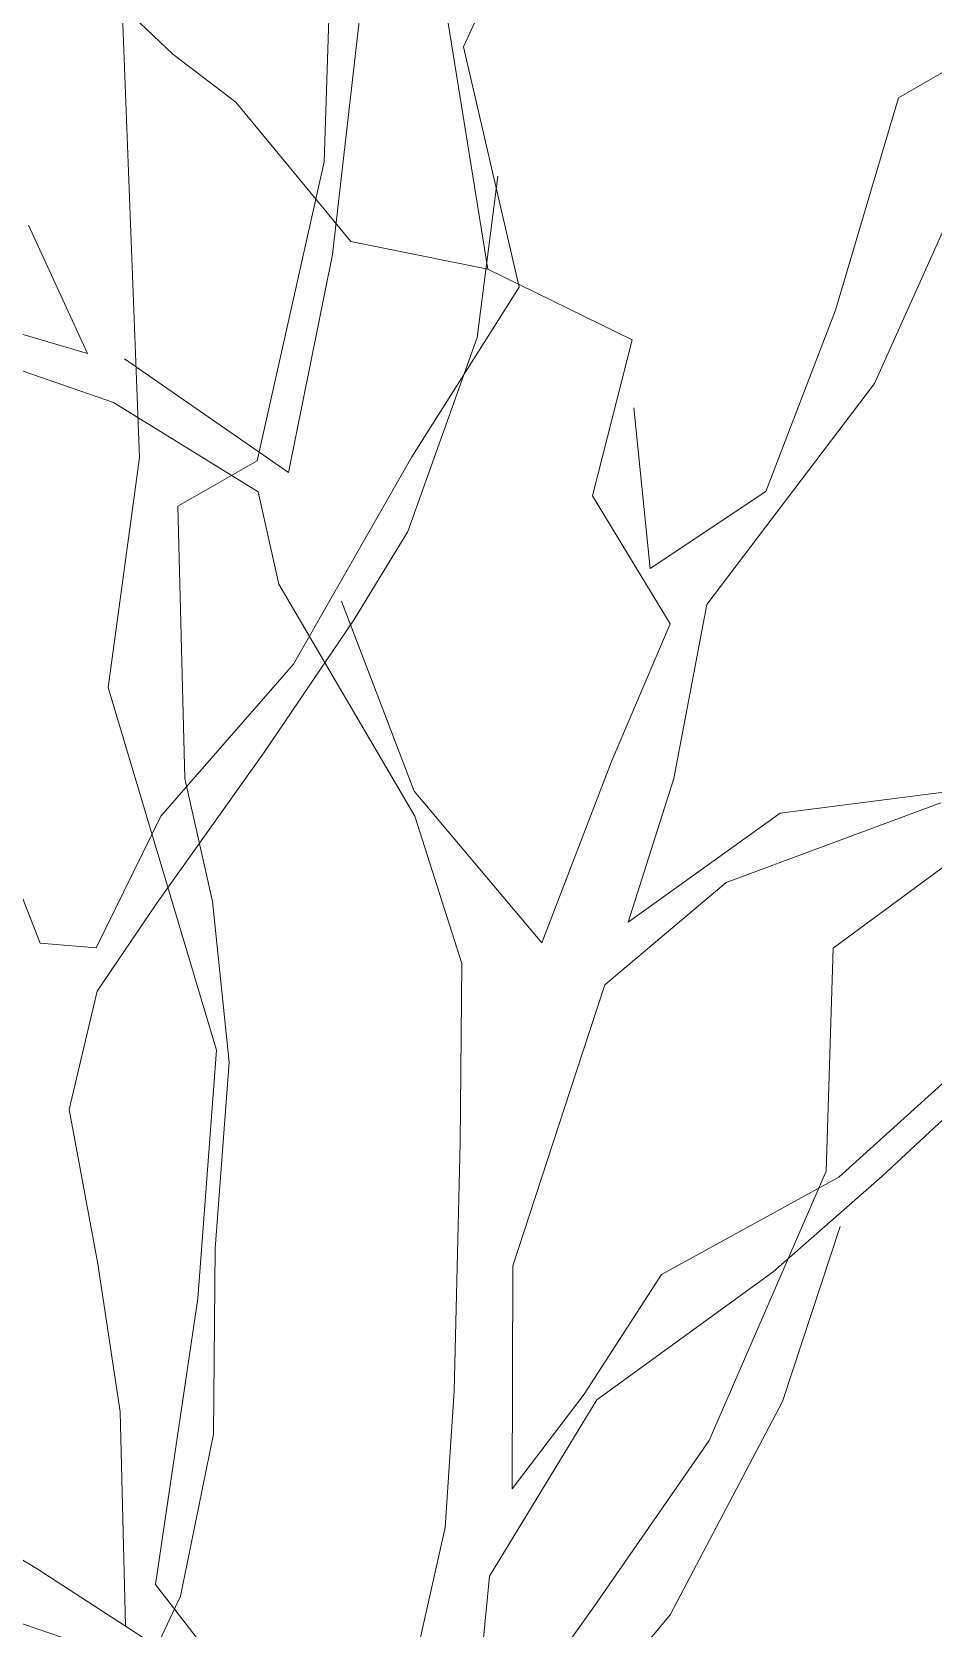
# Model space of a CAD drawing. Header units: millimetres. Extents: x -13512 to 19537, y -6523 to 6166.
# Drawn here: x -800.6 to -696.2, y -2225.1 to -2040.1 of the extents above; entities that cross this region are included whole.
import ezdxf

# ---------------------------------------------------------------- set-up
doc = ezdxf.new("R2010")
doc.units = ezdxf.units.MM
doc.layers.add('Layer1', color=7, linetype='Continuous', lineweight=0)

msp = doc.modelspace()

# ---------------------------------------------------------------- linework, layer by layer
at = {"layer": 'Layer1'}
for p, q in [((-750.57, -2041.84), (-741.05, -2020.78)), ((-750.57, -2041.84), (-741.05, -2020.78)), ((-750.57, -2041.84), (-741.05, -2020.78)), ((-750.57, -2041.84), (-741.05, -2020.78)), ((-750.57, -2041.84), (-741.05, -2020.78)), ((-750.57, -2041.84), (-741.05, -2020.78)), ((-750.57, -2041.84), (-741.05, -2020.78)), ((-750.57, -2041.84), (-741.05, -2020.78)), ((-784.29, -2042.68), (-800.47, -2027.29)), ((-784.29, -2042.68), (-800.47, -2027.29)), ((-784.29, -2042.68), (-800.47, -2027.29)), ((-784.29, -2042.68), (-800.47, -2027.29)), ((-784.29, -2042.68), (-800.47, -2027.29)), ((-784.29, -2042.68), (-800.47, -2027.29)), ((-784.29, -2042.68), (-800.47, -2027.29)), ((-784.29, -2042.68), (-800.47, -2027.29)), ((-766.75, -2055.17), (-765.94, -2030.02)), ((-766.75, -2055.17), (-765.94, -2030.02)), ((-766.75, -2055.17), (-765.94, -2030.02)), ((-766.75, -2055.17), (-765.94, -2030.02)), ((-766.75, -2055.17), (-765.94, -2030.02)), ((-766.75, -2055.17), (-765.94, -2030.02)), ((-766.75, -2055.17), (-765.94, -2030.02)), ((-766.75, -2055.17), (-765.94, -2030.02)), ((-765.76, -2065.91), (-761.64, -2029.91)), ((-765.76, -2065.91), (-761.64, -2029.91)), ((-765.76, -2065.91), (-761.64, -2029.91)), ((-765.76, -2065.91), (-761.64, -2029.91)), ((-765.76, -2065.91), (-761.64, -2029.91)), ((-765.76, -2065.91), (-761.64, -2029.91)), ((-765.76, -2065.91), (-761.64, -2029.91)), ((-765.76, -2065.91), (-761.64, -2029.91)), ((-790.23, -2034.93), (-788.14, -2089.44)), ((-790.23, -2034.93), (-788.14, -2089.44)), ((-790.23, -2034.93), (-788.14, -2089.44)), ((-790.23, -2034.93), (-788.14, -2089.44)), ((-790.23, -2034.93), (-788.14, -2089.44)), ((-790.23, -2034.93), (-788.14, -2089.44)), ((-790.23, -2034.93), (-788.14, -2089.44)), ((-790.23, -2034.93), (-788.14, -2089.44)), ((-752.36, -2039.08), (-747.77, -2067.61)), ((-752.36, -2039.08), (-747.77, -2067.61)), ((-752.36, -2039.08), (-747.77, -2067.61)), ((-752.36, -2039.08), (-747.77, -2067.61)), ((-752.36, -2039.08), (-747.77, -2067.61)), ((-752.36, -2039.08), (-747.77, -2067.61)), ((-752.36, -2039.08), (-747.77, -2067.61)), ((-752.36, -2039.08), (-747.77, -2067.61)), ((-744.13, -2069.68), (-750.57, -2041.84)), ((-744.13, -2069.68), (-750.57, -2041.84)), ((-744.13, -2069.68), (-750.57, -2041.84)), ((-744.13, -2069.68), (-750.57, -2041.84)), ((-744.13, -2069.68), (-750.57, -2041.84)), ((-744.13, -2069.68), (-750.57, -2041.84)), ((-744.13, -2069.68), (-750.57, -2041.84)), ((-744.13, -2069.68), (-750.57, -2041.84)), ((-776.97, -2048.24), (-784.29, -2042.68)), ((-776.97, -2048.24), (-784.29, -2042.68)), ((-776.97, -2048.24), (-784.29, -2042.68)), ((-776.97, -2048.24), (-784.29, -2042.68)), ((-776.97, -2048.24), (-784.29, -2042.68)), ((-776.97, -2048.24), (-784.29, -2042.68)), ((-776.97, -2048.24), (-784.29, -2042.68)), ((-776.97, -2048.24), (-784.29, -2042.68)), ((-700.17, -2047.75), (-692.38, -2043.25)), ((-700.17, -2047.75), (-692.38, -2043.25)), ((-700.17, -2047.75), (-692.38, -2043.25)), ((-700.17, -2047.75), (-692.38, -2043.25)), ((-700.17, -2047.75), (-692.38, -2043.25)), ((-700.17, -2047.75), (-692.38, -2043.25)), ((-700.17, -2047.75), (-692.38, -2043.25)), ((-700.17, -2047.75), (-692.38, -2043.25)), ((-707.45, -2072.35), (-700.17, -2047.75)), ((-707.45, -2072.35), (-700.17, -2047.75)), ((-707.45, -2072.35), (-700.17, -2047.75)), ((-707.45, -2072.35), (-700.17, -2047.75)), ((-707.45, -2072.35), (-700.17, -2047.75)), ((-707.45, -2072.35), (-700.17, -2047.75)), ((-707.45, -2072.35), (-700.17, -2047.75)), ((-707.45, -2072.35), (-700.17, -2047.75)), ((-687.97, -2047.45), (-702.93, -2080.85)), ((-687.97, -2047.45), (-702.93, -2080.85)), ((-687.97, -2047.45), (-702.93, -2080.85)), ((-687.97, -2047.45), (-702.93, -2080.85)), ((-687.97, -2047.45), (-702.93, -2080.85)), ((-687.97, -2047.45), (-702.93, -2080.85)), ((-687.97, -2047.45), (-702.93, -2080.85)), ((-687.97, -2047.45), (-702.93, -2080.85)), ((-763.64, -2064.42), (-776.97, -2048.24)), ((-763.64, -2064.42), (-776.97, -2048.24)), ((-763.64, -2064.42), (-776.97, -2048.24)), ((-763.64, -2064.42), (-776.97, -2048.24)), ((-763.64, -2064.42), (-776.97, -2048.24)), ((-763.64, -2064.42), (-776.97, -2048.24)), ((-763.64, -2064.42), (-776.97, -2048.24)), ((-763.64, -2064.42), (-776.97, -2048.24)), ((-774.49, -2089.82), (-766.75, -2055.17)), ((-774.49, -2089.82), (-766.75, -2055.17)), ((-774.49, -2089.82), (-766.75, -2055.17)), ((-774.49, -2089.82), (-766.75, -2055.17)), ((-774.49, -2089.82), (-766.75, -2055.17)), ((-774.49, -2089.82), (-766.75, -2055.17)), ((-774.49, -2089.82), (-766.75, -2055.17)), ((-774.49, -2089.82), (-766.75, -2055.17)), ((-746.6, -2056.81), (-749.01, -2075.54)), ((-746.6, -2056.81), (-749.01, -2075.54)), ((-746.6, -2056.81), (-749.01, -2075.54)), ((-746.6, -2056.81), (-749.01, -2075.54)), ((-746.6, -2056.81), (-749.01, -2075.54)), ((-746.6, -2056.81), (-749.01, -2075.54)), ((-746.6, -2056.81), (-749.01, -2075.54)), ((-746.6, -2056.81), (-749.01, -2075.54)), ((-794.19, -2077.39), (-801.02, -2062.49)), ((-794.19, -2077.39), (-801.02, -2062.49)), ((-794.19, -2077.39), (-801.02, -2062.49)), ((-794.19, -2077.39), (-801.02, -2062.49)), ((-794.19, -2077.39), (-801.02, -2062.49)), ((-794.19, -2077.39), (-801.02, -2062.49)), ((-794.19, -2077.39), (-801.02, -2062.49)), ((-794.19, -2077.39), (-801.02, -2062.49)), ((-747.77, -2067.61), (-763.64, -2064.42)), ((-747.77, -2067.61), (-763.64, -2064.42)), ((-747.77, -2067.61), (-763.64, -2064.42)), ((-747.77, -2067.61), (-763.64, -2064.42)), ((-747.77, -2067.61), (-763.64, -2064.42)), ((-747.77, -2067.61), (-763.64, -2064.42)), ((-747.77, -2067.61), (-763.64, -2064.42)), ((-747.77, -2067.61), (-763.64, -2064.42)), ((-770.87, -2091.16), (-765.76, -2065.91)), ((-770.87, -2091.16), (-765.76, -2065.91)), ((-770.87, -2091.16), (-765.76, -2065.91)), ((-770.87, -2091.16), (-765.76, -2065.91)), ((-770.87, -2091.16), (-765.76, -2065.91)), ((-770.87, -2091.16), (-765.76, -2065.91)), ((-770.87, -2091.16), (-765.76, -2065.91)), ((-770.87, -2091.16), (-765.76, -2065.91)), ((-731.05, -2075.81), (-747.77, -2067.61)), ((-731.05, -2075.81), (-747.77, -2067.61)), ((-731.05, -2075.81), (-747.77, -2067.61)), ((-731.05, -2075.81), (-747.77, -2067.61)), ((-731.05, -2075.81), (-747.77, -2067.61)), ((-731.05, -2075.81), (-747.77, -2067.61)), ((-731.05, -2075.81), (-747.77, -2067.61)), ((-731.05, -2075.81), (-747.77, -2067.61)), ((-756.56, -2089.37), (-744.13, -2069.68)), ((-756.56, -2089.37), (-744.13, -2069.68)), ((-756.56, -2089.37), (-744.13, -2069.68)), ((-756.56, -2089.37), (-744.13, -2069.68)), ((-756.56, -2089.37), (-744.13, -2069.68)), ((-756.56, -2089.37), (-744.13, -2069.68)), ((-756.56, -2089.37), (-744.13, -2069.68)), ((-756.56, -2089.37), (-744.13, -2069.68)), ((-814.44, -2071.44), (-794.19, -2077.39)), ((-814.44, -2071.44), (-794.19, -2077.39)), ((-814.44, -2071.44), (-794.19, -2077.39)), ((-814.44, -2071.44), (-794.19, -2077.39)), ((-814.44, -2071.44), (-794.19, -2077.39)), ((-814.44, -2071.44), (-794.19, -2077.39)), ((-814.44, -2071.44), (-794.19, -2077.39)), ((-814.44, -2071.44), (-794.19, -2077.39)), ((-715.54, -2093.37), (-707.45, -2072.35)), ((-715.54, -2093.37), (-707.45, -2072.35)), ((-715.54, -2093.37), (-707.45, -2072.35)), ((-715.54, -2093.37), (-707.45, -2072.35)), ((-715.54, -2093.37), (-707.45, -2072.35)), ((-715.54, -2093.37), (-707.45, -2072.35)), ((-715.54, -2093.37), (-707.45, -2072.35)), ((-715.54, -2093.37), (-707.45, -2072.35)), ((-749.01, -2075.54), (-757.06, -2098)), ((-749.01, -2075.54), (-757.06, -2098)), ((-749.01, -2075.54), (-757.06, -2098)), ((-749.01, -2075.54), (-757.06, -2098)), ((-749.01, -2075.54), (-757.06, -2098)), ((-749.01, -2075.54), (-757.06, -2098)), ((-749.01, -2075.54), (-757.06, -2098)), ((-749.01, -2075.54), (-757.06, -2098)), ((-791.18, -2083.06), (-808.56, -2077.03)), ((-791.18, -2083.06), (-808.56, -2077.03)), ((-791.18, -2083.06), (-808.56, -2077.03)), ((-791.18, -2083.06), (-808.56, -2077.03)), ((-791.18, -2083.06), (-808.56, -2077.03)), ((-791.18, -2083.06), (-808.56, -2077.03)), ((-791.18, -2083.06), (-808.56, -2077.03)), ((-791.18, -2083.06), (-808.56, -2077.03)), ((-735.62, -2093.87), (-731.05, -2075.81)), ((-735.62, -2093.87), (-731.05, -2075.81)), ((-735.62, -2093.87), (-731.05, -2075.81)), ((-735.62, -2093.87), (-731.05, -2075.81)), ((-735.62, -2093.87), (-731.05, -2075.81)), ((-735.62, -2093.87), (-731.05, -2075.81)), ((-735.62, -2093.87), (-731.05, -2075.81)), ((-735.62, -2093.87), (-731.05, -2075.81)), ((-789.87, -2078), (-770.87, -2091.16)), ((-789.87, -2078), (-770.87, -2091.16)), ((-789.87, -2078), (-770.87, -2091.16)), ((-789.87, -2078), (-770.87, -2091.16)), ((-789.87, -2078), (-770.87, -2091.16)), ((-789.87, -2078), (-770.87, -2091.16)), ((-789.87, -2078), (-770.87, -2091.16)), ((-789.87, -2078), (-770.87, -2091.16)), ((-702.93, -2080.85), (-722.39, -2106.46)), ((-702.93, -2080.85), (-722.39, -2106.46)), ((-702.93, -2080.85), (-722.39, -2106.46)), ((-702.93, -2080.85), (-722.39, -2106.46)), ((-702.93, -2080.85), (-722.39, -2106.46)), ((-702.93, -2080.85), (-722.39, -2106.46)), ((-702.93, -2080.85), (-722.39, -2106.46)), ((-702.93, -2080.85), (-722.39, -2106.46)), ((-774.4, -2093.41), (-791.18, -2083.06)), ((-774.4, -2093.41), (-791.18, -2083.06)), ((-774.4, -2093.41), (-791.18, -2083.06)), ((-774.4, -2093.41), (-791.18, -2083.06)), ((-774.4, -2093.41), (-791.18, -2083.06)), ((-774.4, -2093.41), (-791.18, -2083.06)), ((-774.4, -2093.41), (-791.18, -2083.06)), ((-774.4, -2093.41), (-791.18, -2083.06)), ((-730.85, -2083.7), (-728.95, -2102.32)), ((-730.85, -2083.7), (-728.95, -2102.32)), ((-730.85, -2083.7), (-728.95, -2102.32)), ((-730.85, -2083.7), (-728.95, -2102.32)), ((-730.85, -2083.7), (-728.95, -2102.32)), ((-730.85, -2083.7), (-728.95, -2102.32)), ((-730.85, -2083.7), (-728.95, -2102.32)), ((-730.85, -2083.7), (-728.95, -2102.32)), ((-788.14, -2089.44), (-791.78, -2116.1)), ((-788.14, -2089.44), (-791.78, -2116.1)), ((-788.14, -2089.44), (-791.78, -2116.1)), ((-788.14, -2089.44), (-791.78, -2116.1)), ((-788.14, -2089.44), (-791.78, -2116.1)), ((-788.14, -2089.44), (-791.78, -2116.1)), ((-788.14, -2089.44), (-791.78, -2116.1)), ((-788.14, -2089.44), (-791.78, -2116.1)), ((-783.7, -2095.08), (-774.49, -2089.82)), ((-783.7, -2095.08), (-774.49, -2089.82)), ((-783.7, -2095.08), (-774.49, -2089.82)), ((-783.7, -2095.08), (-774.49, -2089.82)), ((-783.7, -2095.08), (-774.49, -2089.82)), ((-783.7, -2095.08), (-774.49, -2089.82)), ((-783.7, -2095.08), (-774.49, -2089.82)), ((-783.7, -2095.08), (-774.49, -2089.82)), ((-770.31, -2113.41), (-756.56, -2089.37)), ((-770.31, -2113.41), (-756.56, -2089.37)), ((-770.31, -2113.41), (-756.56, -2089.37)), ((-770.31, -2113.41), (-756.56, -2089.37)), ((-770.31, -2113.41), (-756.56, -2089.37)), ((-770.31, -2113.41), (-756.56, -2089.37)), ((-770.31, -2113.41), (-756.56, -2089.37)), ((-770.31, -2113.41), (-756.56, -2089.37)), ((-771.98, -2104.12), (-774.4, -2093.41)), ((-771.98, -2104.12), (-774.4, -2093.41)), ((-771.98, -2104.12), (-774.4, -2093.41)), ((-771.98, -2104.12), (-774.4, -2093.41)), ((-771.98, -2104.12), (-774.4, -2093.41)), ((-771.98, -2104.12), (-774.4, -2093.41)), ((-771.98, -2104.12), (-774.4, -2093.41)), ((-771.98, -2104.12), (-774.4, -2093.41)), ((-726.64, -2108.72), (-735.62, -2093.87)), ((-726.64, -2108.72), (-735.62, -2093.87)), ((-726.64, -2108.72), (-735.62, -2093.87)), ((-726.64, -2108.72), (-735.62, -2093.87)), ((-726.64, -2108.72), (-735.62, -2093.87)), ((-726.64, -2108.72), (-735.62, -2093.87)), ((-726.64, -2108.72), (-735.62, -2093.87)), ((-726.64, -2108.72), (-735.62, -2093.87)), ((-728.95, -2102.32), (-715.54, -2093.37)), ((-728.95, -2102.32), (-715.54, -2093.37)), ((-728.95, -2102.32), (-715.54, -2093.37)), ((-728.95, -2102.32), (-715.54, -2093.37)), ((-728.95, -2102.32), (-715.54, -2093.37)), ((-728.95, -2102.32), (-715.54, -2093.37)), ((-728.95, -2102.32), (-715.54, -2093.37)), ((-728.95, -2102.32), (-715.54, -2093.37)), ((-782.91, -2126.65), (-783.7, -2095.08)), ((-782.91, -2126.65), (-783.7, -2095.08)), ((-782.91, -2126.65), (-783.7, -2095.08)), ((-782.91, -2126.65), (-783.7, -2095.08)), ((-782.91, -2126.65), (-783.7, -2095.08)), ((-782.91, -2126.65), (-783.7, -2095.08)), ((-782.91, -2126.65), (-783.7, -2095.08)), ((-782.91, -2126.65), (-783.7, -2095.08)), ((-757.06, -2098), (-763.27, -2108.2)), ((-757.06, -2098), (-763.27, -2108.2)), ((-757.06, -2098), (-763.27, -2108.2)), ((-757.06, -2098), (-763.27, -2108.2)), ((-757.06, -2098), (-763.27, -2108.2)), ((-757.06, -2098), (-763.27, -2108.2)), ((-757.06, -2098), (-763.27, -2108.2)), ((-757.06, -2098), (-763.27, -2108.2)), ((-756.23, -2131), (-771.98, -2104.12)), ((-756.23, -2131), (-771.98, -2104.12)), ((-756.23, -2131), (-771.98, -2104.12)), ((-756.23, -2131), (-771.98, -2104.12)), ((-756.23, -2131), (-771.98, -2104.12)), ((-756.23, -2131), (-771.98, -2104.12)), ((-756.23, -2131), (-771.98, -2104.12)), ((-756.23, -2131), (-771.98, -2104.12)), ((-764.75, -2106.09), (-756.3, -2128.13)), ((-764.75, -2106.09), (-756.3, -2128.13)), ((-764.75, -2106.09), (-756.3, -2128.13)), ((-764.75, -2106.09), (-756.3, -2128.13)), ((-764.75, -2106.09), (-756.3, -2128.13)), ((-764.75, -2106.09), (-756.3, -2128.13)), ((-764.75, -2106.09), (-756.3, -2128.13)), ((-764.75, -2106.09), (-756.3, -2128.13)), ((-722.39, -2106.46), (-726.19, -2126.66)), ((-722.39, -2106.46), (-726.19, -2126.66)), ((-722.39, -2106.46), (-726.19, -2126.66)), ((-722.39, -2106.46), (-726.19, -2126.66)), ((-722.39, -2106.46), (-726.19, -2126.66)), ((-722.39, -2106.46), (-726.19, -2126.66)), ((-722.39, -2106.46), (-726.19, -2126.66)), ((-722.39, -2106.46), (-726.19, -2126.66)), ((-763.27, -2108.2), (-773.65, -2123.54)), ((-763.27, -2108.2), (-773.65, -2123.54)), ((-763.27, -2108.2), (-773.65, -2123.54)), ((-763.27, -2108.2), (-773.65, -2123.54)), ((-763.27, -2108.2), (-773.65, -2123.54)), ((-763.27, -2108.2), (-773.65, -2123.54)), ((-763.27, -2108.2), (-773.65, -2123.54)), ((-763.27, -2108.2), (-773.65, -2123.54)), ((-733.42, -2124.69), (-726.64, -2108.72)), ((-733.42, -2124.69), (-726.64, -2108.72)), ((-733.42, -2124.69), (-726.64, -2108.72)), ((-733.42, -2124.69), (-726.64, -2108.72)), ((-733.42, -2124.69), (-726.64, -2108.72)), ((-733.42, -2124.69), (-726.64, -2108.72)), ((-733.42, -2124.69), (-726.64, -2108.72)), ((-733.42, -2124.69), (-726.64, -2108.72)), ((-785.67, -2131.02), (-770.31, -2113.41)), ((-785.67, -2131.02), (-770.31, -2113.41)), ((-785.67, -2131.02), (-770.31, -2113.41)), ((-785.67, -2131.02), (-770.31, -2113.41)), ((-785.67, -2131.02), (-770.31, -2113.41)), ((-785.67, -2131.02), (-770.31, -2113.41)), ((-785.67, -2131.02), (-770.31, -2113.41)), ((-785.67, -2131.02), (-770.31, -2113.41)), ((-791.78, -2116.1), (-779.24, -2158.14)), ((-791.78, -2116.1), (-779.24, -2158.14)), ((-791.78, -2116.1), (-779.24, -2158.14)), ((-791.78, -2116.1), (-779.24, -2158.14)), ((-791.78, -2116.1), (-779.24, -2158.14)), ((-791.78, -2116.1), (-779.24, -2158.14)), ((-791.78, -2116.1), (-779.24, -2158.14)), ((-791.78, -2116.1), (-779.24, -2158.14)), ((-773.65, -2123.54), (-786.13, -2141.08)), ((-773.65, -2123.54), (-786.13, -2141.08)), ((-773.65, -2123.54), (-786.13, -2141.08)), ((-773.65, -2123.54), (-786.13, -2141.08)), ((-773.65, -2123.54), (-786.13, -2141.08)), ((-773.65, -2123.54), (-786.13, -2141.08)), ((-773.65, -2123.54), (-786.13, -2141.08)), ((-773.65, -2123.54), (-786.13, -2141.08)), ((-741.51, -2145.71), (-733.42, -2124.69)), ((-741.51, -2145.71), (-733.42, -2124.69)), ((-741.51, -2145.71), (-733.42, -2124.69)), ((-741.51, -2145.71), (-733.42, -2124.69)), ((-741.51, -2145.71), (-733.42, -2124.69)), ((-741.51, -2145.71), (-733.42, -2124.69)), ((-741.51, -2145.71), (-733.42, -2124.69)), ((-741.51, -2145.71), (-733.42, -2124.69)), ((-779.68, -2140.92), (-782.91, -2126.65)), ((-779.68, -2140.92), (-782.91, -2126.65)), ((-779.68, -2140.92), (-782.91, -2126.65)), ((-779.68, -2140.92), (-782.91, -2126.65)), ((-779.68, -2140.92), (-782.91, -2126.65)), ((-779.68, -2140.92), (-782.91, -2126.65)), ((-779.68, -2140.92), (-782.91, -2126.65)), ((-779.68, -2140.92), (-782.91, -2126.65)), ((-726.19, -2126.66), (-731.51, -2143.31)), ((-726.19, -2126.66), (-731.51, -2143.31)), ((-726.19, -2126.66), (-731.51, -2143.31)), ((-726.19, -2126.66), (-731.51, -2143.31)), ((-726.19, -2126.66), (-731.51, -2143.31)), ((-726.19, -2126.66), (-731.51, -2143.31)), ((-726.19, -2126.66), (-731.51, -2143.31)), ((-726.19, -2126.66), (-731.51, -2143.31)), ((-756.3, -2128.13), (-741.51, -2145.71)), ((-756.3, -2128.13), (-741.51, -2145.71)), ((-756.3, -2128.13), (-741.51, -2145.71)), ((-756.3, -2128.13), (-741.51, -2145.71)), ((-756.3, -2128.13), (-741.51, -2145.71)), ((-756.3, -2128.13), (-741.51, -2145.71)), ((-756.3, -2128.13), (-741.51, -2145.71)), ((-756.3, -2128.13), (-741.51, -2145.71)), ((-713.88, -2130.66), (-693.13, -2127.99)), ((-713.88, -2130.66), (-693.13, -2127.99)), ((-713.88, -2130.66), (-693.13, -2127.99)), ((-713.88, -2130.66), (-693.13, -2127.99)), ((-713.88, -2130.66), (-693.13, -2127.99)), ((-713.88, -2130.66), (-693.13, -2127.99)), ((-713.88, -2130.66), (-693.13, -2127.99)), ((-713.88, -2130.66), (-693.13, -2127.99)), ((-805.79, -2130.09), (-799.66, -2145.73)), ((-805.79, -2130.09), (-799.66, -2145.73)), ((-805.79, -2130.09), (-799.66, -2145.73)), ((-805.79, -2130.09), (-799.66, -2145.73)), ((-805.79, -2130.09), (-799.66, -2145.73)), ((-805.79, -2130.09), (-799.66, -2145.73)), ((-805.79, -2130.09), (-799.66, -2145.73)), ((-805.79, -2130.09), (-799.66, -2145.73)), ((-793.18, -2146.29), (-785.67, -2131.02)), ((-793.18, -2146.29), (-785.67, -2131.02)), ((-793.18, -2146.29), (-785.67, -2131.02)), ((-793.18, -2146.29), (-785.67, -2131.02)), ((-793.18, -2146.29), (-785.67, -2131.02)), ((-793.18, -2146.29), (-785.67, -2131.02)), ((-793.18, -2146.29), (-785.67, -2131.02)), ((-793.18, -2146.29), (-785.67, -2131.02)), ((-750.78, -2148.1), (-756.23, -2131)), ((-750.78, -2148.1), (-756.23, -2131)), ((-750.78, -2148.1), (-756.23, -2131)), ((-750.78, -2148.1), (-756.23, -2131)), ((-750.78, -2148.1), (-756.23, -2131)), ((-750.78, -2148.1), (-756.23, -2131)), ((-750.78, -2148.1), (-756.23, -2131)), ((-750.78, -2148.1), (-756.23, -2131)), ((-731.51, -2143.31), (-713.88, -2130.66)), ((-731.51, -2143.31), (-713.88, -2130.66)), ((-731.51, -2143.31), (-713.88, -2130.66)), ((-731.51, -2143.31), (-713.88, -2130.66)), ((-731.51, -2143.31), (-713.88, -2130.66)), ((-731.51, -2143.31), (-713.88, -2130.66)), ((-731.51, -2143.31), (-713.88, -2130.66)), ((-731.51, -2143.31), (-713.88, -2130.66)), ((-695.25, -2129.47), (-720.14, -2138.71)), ((-695.25, -2129.47), (-720.14, -2138.71)), ((-695.25, -2129.47), (-720.14, -2138.71)), ((-695.25, -2129.47), (-720.14, -2138.71)), ((-695.25, -2129.47), (-720.14, -2138.71)), ((-695.25, -2129.47), (-720.14, -2138.71)), ((-695.25, -2129.47), (-720.14, -2138.71)), ((-695.25, -2129.47), (-720.14, -2138.71)), ((-707.75, -2146.3), (-693.65, -2135.9)), ((-707.75, -2146.3), (-693.65, -2135.9)), ((-707.75, -2146.3), (-693.65, -2135.9)), ((-707.75, -2146.3), (-693.65, -2135.9)), ((-707.75, -2146.3), (-693.65, -2135.9)), ((-707.75, -2146.3), (-693.65, -2135.9)), ((-707.75, -2146.3), (-693.65, -2135.9)), ((-707.75, -2146.3), (-693.65, -2135.9)), ((-720.14, -2138.71), (-734.21, -2150.55)), ((-720.14, -2138.71), (-734.21, -2150.55)), ((-720.14, -2138.71), (-734.21, -2150.55)), ((-720.14, -2138.71), (-734.21, -2150.55)), ((-720.14, -2138.71), (-734.21, -2150.55)), ((-720.14, -2138.71), (-734.21, -2150.55)), ((-720.14, -2138.71), (-734.21, -2150.55)), ((-720.14, -2138.71), (-734.21, -2150.55)), ((-786.13, -2141.08), (-793.06, -2151.31)), ((-786.13, -2141.08), (-793.06, -2151.31)), ((-786.13, -2141.08), (-793.06, -2151.31)), ((-786.13, -2141.08), (-793.06, -2151.31)), ((-786.13, -2141.08), (-793.06, -2151.31)), ((-786.13, -2141.08), (-793.06, -2151.31)), ((-786.13, -2141.08), (-793.06, -2151.31)), ((-786.13, -2141.08), (-793.06, -2151.31)), ((-777.77, -2159.54), (-779.68, -2140.92)), ((-777.77, -2159.54), (-779.68, -2140.92)), ((-777.77, -2159.54), (-779.68, -2140.92)), ((-777.77, -2159.54), (-779.68, -2140.92)), ((-777.77, -2159.54), (-779.68, -2140.92)), ((-777.77, -2159.54), (-779.68, -2140.92)), ((-777.77, -2159.54), (-779.68, -2140.92)), ((-777.77, -2159.54), (-779.68, -2140.92)), ((-799.66, -2145.73), (-793.18, -2146.29)), ((-799.66, -2145.73), (-793.18, -2146.29)), ((-799.66, -2145.73), (-793.18, -2146.29)), ((-799.66, -2145.73), (-793.18, -2146.29)), ((-799.66, -2145.73), (-793.18, -2146.29)), ((-799.66, -2145.73), (-793.18, -2146.29)), ((-799.66, -2145.73), (-793.18, -2146.29)), ((-799.66, -2145.73), (-793.18, -2146.29)), ((-708.54, -2172.17), (-707.75, -2146.3)), ((-708.54, -2172.17), (-707.75, -2146.3)), ((-708.54, -2172.17), (-707.75, -2146.3)), ((-708.54, -2172.17), (-707.75, -2146.3)), ((-708.54, -2172.17), (-707.75, -2146.3)), ((-708.54, -2172.17), (-707.75, -2146.3)), ((-708.54, -2172.17), (-707.75, -2146.3)), ((-708.54, -2172.17), (-707.75, -2146.3)), ((-750.98, -2168.92), (-750.78, -2148.1)), ((-750.98, -2168.92), (-750.78, -2148.1)), ((-750.98, -2168.92), (-750.78, -2148.1)), ((-750.98, -2168.92), (-750.78, -2148.1)), ((-750.98, -2168.92), (-750.78, -2148.1)), ((-750.98, -2168.92), (-750.78, -2148.1)), ((-750.98, -2168.92), (-750.78, -2148.1)), ((-750.98, -2168.92), (-750.78, -2148.1)), ((-793.06, -2151.31), (-796.3, -2165.03)), ((-793.06, -2151.31), (-796.3, -2165.03)), ((-793.06, -2151.31), (-796.3, -2165.03)), ((-793.06, -2151.31), (-796.3, -2165.03)), ((-793.06, -2151.31), (-796.3, -2165.03)), ((-793.06, -2151.31), (-796.3, -2165.03)), ((-793.06, -2151.31), (-796.3, -2165.03)), ((-793.06, -2151.31), (-796.3, -2165.03)), ((-734.21, -2150.55), (-737.54, -2160.69)), ((-734.21, -2150.55), (-737.54, -2160.69)), ((-734.21, -2150.55), (-737.54, -2160.69)), ((-734.21, -2150.55), (-737.54, -2160.69)), ((-734.21, -2150.55), (-737.54, -2160.69)), ((-734.21, -2150.55), (-737.54, -2160.69)), ((-734.21, -2150.55), (-737.54, -2160.69)), ((-734.21, -2150.55), (-737.54, -2160.69)), ((-683.82, -2155.75), (-702.06, -2172.72)), ((-683.82, -2155.75), (-702.06, -2172.72)), ((-683.82, -2155.75), (-702.06, -2172.72)), ((-683.82, -2155.75), (-702.06, -2172.72)), ((-683.82, -2155.75), (-702.06, -2172.72)), ((-683.82, -2155.75), (-702.06, -2172.72)), ((-683.82, -2155.75), (-702.06, -2172.72)), ((-683.82, -2155.75), (-702.06, -2172.72)), ((-779.24, -2158.14), (-781.4, -2186.91)), ((-779.24, -2158.14), (-781.4, -2186.91)), ((-779.24, -2158.14), (-781.4, -2186.91)), ((-779.24, -2158.14), (-781.4, -2186.91)), ((-779.24, -2158.14), (-781.4, -2186.91)), ((-779.24, -2158.14), (-781.4, -2186.91)), ((-779.24, -2158.14), (-781.4, -2186.91)), ((-779.24, -2158.14), (-781.4, -2186.91)), ((-779.39, -2181.12), (-777.77, -2159.54)), ((-779.39, -2181.12), (-777.77, -2159.54)), ((-779.39, -2181.12), (-777.77, -2159.54)), ((-779.39, -2181.12), (-777.77, -2159.54)), ((-779.39, -2181.12), (-777.77, -2159.54)), ((-779.39, -2181.12), (-777.77, -2159.54)), ((-779.39, -2181.12), (-777.77, -2159.54)), ((-779.39, -2181.12), (-777.77, -2159.54)), ((-737.54, -2160.69), (-744.88, -2183.13)), ((-737.54, -2160.69), (-744.88, -2183.13)), ((-737.54, -2160.69), (-744.88, -2183.13)), ((-737.54, -2160.69), (-744.88, -2183.13)), ((-737.54, -2160.69), (-744.88, -2183.13)), ((-737.54, -2160.69), (-744.88, -2183.13)), ((-737.54, -2160.69), (-744.88, -2183.13)), ((-737.54, -2160.69), (-744.88, -2183.13)), ((-707.08, -2172.85), (-692.34, -2159.56)), ((-707.08, -2172.85), (-692.34, -2159.56)), ((-707.08, -2172.85), (-692.34, -2159.56)), ((-707.08, -2172.85), (-692.34, -2159.56)), ((-707.08, -2172.85), (-692.34, -2159.56)), ((-707.08, -2172.85), (-692.34, -2159.56)), ((-707.08, -2172.85), (-692.34, -2159.56)), ((-707.08, -2172.85), (-692.34, -2159.56)), ((-796.3, -2165.03), (-792.98, -2182.9)), ((-796.3, -2165.03), (-792.98, -2182.9)), ((-796.3, -2165.03), (-792.98, -2182.9)), ((-796.3, -2165.03), (-792.98, -2182.9)), ((-796.3, -2165.03), (-792.98, -2182.9)), ((-796.3, -2165.03), (-792.98, -2182.9)), ((-796.3, -2165.03), (-792.98, -2182.9)), ((-796.3, -2165.03), (-792.98, -2182.9)), ((-751.69, -2197.66), (-750.98, -2168.92)), ((-751.69, -2197.66), (-750.98, -2168.92)), ((-751.69, -2197.66), (-750.98, -2168.92)), ((-751.69, -2197.66), (-750.98, -2168.92)), ((-751.69, -2197.66), (-750.98, -2168.92)), ((-751.69, -2197.66), (-750.98, -2168.92)), ((-751.69, -2197.66), (-750.98, -2168.92)), ((-751.69, -2197.66), (-750.98, -2168.92)), ((-727.62, -2184.13), (-707.08, -2172.85)), ((-727.62, -2184.13), (-707.08, -2172.85)), ((-727.62, -2184.13), (-707.08, -2172.85)), ((-727.62, -2184.13), (-707.08, -2172.85)), ((-727.62, -2184.13), (-707.08, -2172.85)), ((-727.62, -2184.13), (-707.08, -2172.85)), ((-727.62, -2184.13), (-707.08, -2172.85)), ((-727.62, -2184.13), (-707.08, -2172.85)), ((-722.11, -2203.38), (-708.54, -2172.17)), ((-722.11, -2203.38), (-708.54, -2172.17)), ((-722.11, -2203.38), (-708.54, -2172.17)), ((-722.11, -2203.38), (-708.54, -2172.17)), ((-722.11, -2203.38), (-708.54, -2172.17)), ((-722.11, -2203.38), (-708.54, -2172.17)), ((-722.11, -2203.38), (-708.54, -2172.17)), ((-722.11, -2203.38), (-708.54, -2172.17)), ((-702.06, -2172.72), (-714.71, -2183.81)), ((-702.06, -2172.72), (-714.71, -2183.81)), ((-702.06, -2172.72), (-714.71, -2183.81)), ((-702.06, -2172.72), (-714.71, -2183.81)), ((-702.06, -2172.72), (-714.71, -2183.81)), ((-702.06, -2172.72), (-714.71, -2183.81)), ((-702.06, -2172.72), (-714.71, -2183.81)), ((-702.06, -2172.72), (-714.71, -2183.81)), ((-706.94, -2178.59), (-713.61, -2198.86)), ((-706.94, -2178.59), (-713.61, -2198.86)), ((-706.94, -2178.59), (-713.61, -2198.86)), ((-706.94, -2178.59), (-713.61, -2198.86)), ((-706.94, -2178.59), (-713.61, -2198.86)), ((-706.94, -2178.59), (-713.61, -2198.86)), ((-706.94, -2178.59), (-713.61, -2198.86)), ((-706.94, -2178.59), (-713.61, -2198.86)), ((-779.57, -2202.66), (-779.39, -2181.12)), ((-779.57, -2202.66), (-779.39, -2181.12)), ((-779.57, -2202.66), (-779.39, -2181.12)), ((-779.57, -2202.66), (-779.39, -2181.12)), ((-779.57, -2202.66), (-779.39, -2181.12)), ((-779.57, -2202.66), (-779.39, -2181.12)), ((-779.57, -2202.66), (-779.39, -2181.12)), ((-779.57, -2202.66), (-779.39, -2181.12)), ((-792.98, -2182.9), (-790.4, -2200.06)), ((-792.98, -2182.9), (-790.4, -2200.06)), ((-792.98, -2182.9), (-790.4, -2200.06)), ((-792.98, -2182.9), (-790.4, -2200.06)), ((-792.98, -2182.9), (-790.4, -2200.06)), ((-792.98, -2182.9), (-790.4, -2200.06)), ((-792.98, -2182.9), (-790.4, -2200.06)), ((-792.98, -2182.9), (-790.4, -2200.06)), ((-744.88, -2183.13), (-744.95, -2208.97)), ((-744.88, -2183.13), (-744.95, -2208.97)), ((-744.88, -2183.13), (-744.95, -2208.97)), ((-744.88, -2183.13), (-744.95, -2208.97)), ((-744.88, -2183.13), (-744.95, -2208.97)), ((-744.88, -2183.13), (-744.95, -2208.97)), ((-744.88, -2183.13), (-744.95, -2208.97)), ((-744.88, -2183.13), (-744.95, -2208.97)), ((-736.61, -2198), (-727.62, -2184.13)), ((-736.61, -2198), (-727.62, -2184.13)), ((-736.61, -2198), (-727.62, -2184.13)), ((-736.61, -2198), (-727.62, -2184.13)), ((-736.61, -2198), (-727.62, -2184.13)), ((-736.61, -2198), (-727.62, -2184.13)), ((-736.61, -2198), (-727.62, -2184.13)), ((-736.61, -2198), (-727.62, -2184.13)), ((-714.71, -2183.81), (-735.15, -2198.68)), ((-714.71, -2183.81), (-735.15, -2198.68)), ((-714.71, -2183.81), (-735.15, -2198.68)), ((-714.71, -2183.81), (-735.15, -2198.68)), ((-714.71, -2183.81), (-735.15, -2198.68)), ((-714.71, -2183.81), (-735.15, -2198.68)), ((-714.71, -2183.81), (-735.15, -2198.68)), ((-714.71, -2183.81), (-735.15, -2198.68)), ((-781.4, -2186.91), (-786.31, -2220.06)), ((-781.4, -2186.91), (-786.31, -2220.06)), ((-781.4, -2186.91), (-786.31, -2220.06)), ((-781.4, -2186.91), (-786.31, -2220.06)), ((-781.4, -2186.91), (-786.31, -2220.06)), ((-781.4, -2186.91), (-786.31, -2220.06)), ((-781.4, -2186.91), (-786.31, -2220.06)), ((-781.4, -2186.91), (-786.31, -2220.06)), ((-752.73, -2213.48), (-751.69, -2197.66)), ((-752.73, -2213.48), (-751.69, -2197.66)), ((-752.73, -2213.48), (-751.69, -2197.66)), ((-752.73, -2213.48), (-751.69, -2197.66)), ((-752.73, -2213.48), (-751.69, -2197.66)), ((-752.73, -2213.48), (-751.69, -2197.66)), ((-752.73, -2213.48), (-751.69, -2197.66)), ((-752.73, -2213.48), (-751.69, -2197.66)), ((-735.15, -2198.68), (-747.57, -2219.09)), ((-735.15, -2198.68), (-747.57, -2219.09)), ((-735.15, -2198.68), (-747.57, -2219.09)), ((-735.15, -2198.68), (-747.57, -2219.09)), ((-735.15, -2198.68), (-747.57, -2219.09)), ((-735.15, -2198.68), (-747.57, -2219.09)), ((-735.15, -2198.68), (-747.57, -2219.09)), ((-735.15, -2198.68), (-747.57, -2219.09)), ((-744.95, -2208.97), (-736.61, -2198)), ((-744.95, -2208.97), (-736.61, -2198)), ((-744.95, -2208.97), (-736.61, -2198)), ((-744.95, -2208.97), (-736.61, -2198)), ((-744.95, -2208.97), (-736.61, -2198)), ((-744.95, -2208.97), (-736.61, -2198)), ((-744.95, -2208.97), (-736.61, -2198)), ((-744.95, -2208.97), (-736.61, -2198)), ((-713.61, -2198.86), (-726.63, -2223.59)), ((-713.61, -2198.86), (-726.63, -2223.59)), ((-713.61, -2198.86), (-726.63, -2223.59)), ((-713.61, -2198.86), (-726.63, -2223.59)), ((-713.61, -2198.86), (-726.63, -2223.59)), ((-713.61, -2198.86), (-726.63, -2223.59)), ((-713.61, -2198.86), (-726.63, -2223.59)), ((-713.61, -2198.86), (-726.63, -2223.59)), ((-790.4, -2200.06), (-789.78, -2224.87)), ((-790.4, -2200.06), (-789.78, -2224.87)), ((-790.4, -2200.06), (-789.78, -2224.87)), ((-790.4, -2200.06), (-789.78, -2224.87)), ((-790.4, -2200.06), (-789.78, -2224.87)), ((-790.4, -2200.06), (-789.78, -2224.87)), ((-790.4, -2200.06), (-789.78, -2224.87)), ((-790.4, -2200.06), (-789.78, -2224.87)), ((-783.4, -2221.42), (-779.57, -2202.66)), ((-783.4, -2221.42), (-779.57, -2202.66)), ((-783.4, -2221.42), (-779.57, -2202.66)), ((-783.4, -2221.42), (-779.57, -2202.66)), ((-783.4, -2221.42), (-779.57, -2202.66)), ((-783.4, -2221.42), (-779.57, -2202.66)), ((-783.4, -2221.42), (-779.57, -2202.66)), ((-783.4, -2221.42), (-779.57, -2202.66)), ((-735.28, -2222.37), (-722.11, -2203.38)), ((-735.28, -2222.37), (-722.11, -2203.38)), ((-735.28, -2222.37), (-722.11, -2203.38)), ((-735.28, -2222.37), (-722.11, -2203.38)), ((-735.28, -2222.37), (-722.11, -2203.38)), ((-735.28, -2222.37), (-722.11, -2203.38)), ((-735.28, -2222.37), (-722.11, -2203.38)), ((-735.28, -2222.37), (-722.11, -2203.38)), ((-808.01, -2213.43), (-800, -2218.25)), ((-808.01, -2213.43), (-800, -2218.25)), ((-808.01, -2213.43), (-800, -2218.25)), ((-808.01, -2213.43), (-800, -2218.25)), ((-808.01, -2213.43), (-800, -2218.25)), ((-808.01, -2213.43), (-800, -2218.25)), ((-808.01, -2213.43), (-800, -2218.25)), ((-808.01, -2213.43), (-800, -2218.25)), ((-755.96, -2227.92), (-752.73, -2213.48)), ((-755.96, -2227.92), (-752.73, -2213.48)), ((-755.96, -2227.92), (-752.73, -2213.48)), ((-755.96, -2227.92), (-752.73, -2213.48)), ((-755.96, -2227.92), (-752.73, -2213.48)), ((-755.96, -2227.92), (-752.73, -2213.48)), ((-755.96, -2227.92), (-752.73, -2213.48)), ((-755.96, -2227.92), (-752.73, -2213.48)), ((-800, -2218.25), (-786.13, -2227.24)), ((-800, -2218.25), (-786.13, -2227.24)), ((-800, -2218.25), (-786.13, -2227.24)), ((-800, -2218.25), (-786.13, -2227.24)), ((-800, -2218.25), (-786.13, -2227.24)), ((-800, -2218.25), (-786.13, -2227.24)), ((-800, -2218.25), (-786.13, -2227.24)), ((-800, -2218.25), (-786.13, -2227.24)), ((-786.31, -2220.06), (-767.76, -2244.01)), ((-786.31, -2220.06), (-767.76, -2244.01)), ((-786.31, -2220.06), (-767.76, -2244.01)), ((-786.31, -2220.06), (-767.76, -2244.01)), ((-786.31, -2220.06), (-767.76, -2244.01)), ((-786.31, -2220.06), (-767.76, -2244.01)), ((-786.31, -2220.06), (-767.76, -2244.01)), ((-786.31, -2220.06), (-767.76, -2244.01)), ((-747.57, -2219.09), (-749.84, -2242.84)), ((-747.57, -2219.09), (-749.84, -2242.84)), ((-747.57, -2219.09), (-749.84, -2242.84)), ((-747.57, -2219.09), (-749.84, -2242.84)), ((-747.57, -2219.09), (-749.84, -2242.84)), ((-747.57, -2219.09), (-749.84, -2242.84)), ((-747.57, -2219.09), (-749.84, -2242.84)), ((-747.57, -2219.09), (-749.84, -2242.84)), ((-786.13, -2227.24), (-783.4, -2221.42)), ((-786.13, -2227.24), (-783.4, -2221.42)), ((-786.13, -2227.24), (-783.4, -2221.42)), ((-786.13, -2227.24), (-783.4, -2221.42)), ((-786.13, -2227.24), (-783.4, -2221.42)), ((-786.13, -2227.24), (-783.4, -2221.42)), ((-786.13, -2227.24), (-783.4, -2221.42)), ((-786.13, -2227.24), (-783.4, -2221.42)), ((-795.47, -2226.75), (-809.23, -2222.07)), ((-795.47, -2226.75), (-809.23, -2222.07)), ((-795.47, -2226.75), (-809.23, -2222.07)), ((-795.47, -2226.75), (-809.23, -2222.07)), ((-795.47, -2226.75), (-809.23, -2222.07)), ((-795.47, -2226.75), (-809.23, -2222.07)), ((-795.47, -2226.75), (-809.23, -2222.07)), ((-795.47, -2226.75), (-809.23, -2222.07)), ((-749.84, -2242.84), (-735.28, -2222.37)), ((-749.84, -2242.84), (-735.28, -2222.37)), ((-749.84, -2242.84), (-735.28, -2222.37)), ((-749.84, -2242.84), (-735.28, -2222.37)), ((-749.84, -2242.84), (-735.28, -2222.37)), ((-749.84, -2242.84), (-735.28, -2222.37)), ((-749.84, -2242.84), (-735.28, -2222.37)), ((-749.84, -2242.84), (-735.28, -2222.37)), ((-726.63, -2223.59), (-746.85, -2247.79)), ((-726.63, -2223.59), (-746.85, -2247.79)), ((-726.63, -2223.59), (-746.85, -2247.79)), ((-726.63, -2223.59), (-746.85, -2247.79)), ((-726.63, -2223.59), (-746.85, -2247.79)), ((-726.63, -2223.59), (-746.85, -2247.79)), ((-726.63, -2223.59), (-746.85, -2247.79)), ((-726.63, -2223.59), (-746.85, -2247.79))]:
    msp.add_line(p, q, dxfattribs=at)

doc.saveas('drawing.dxf')
